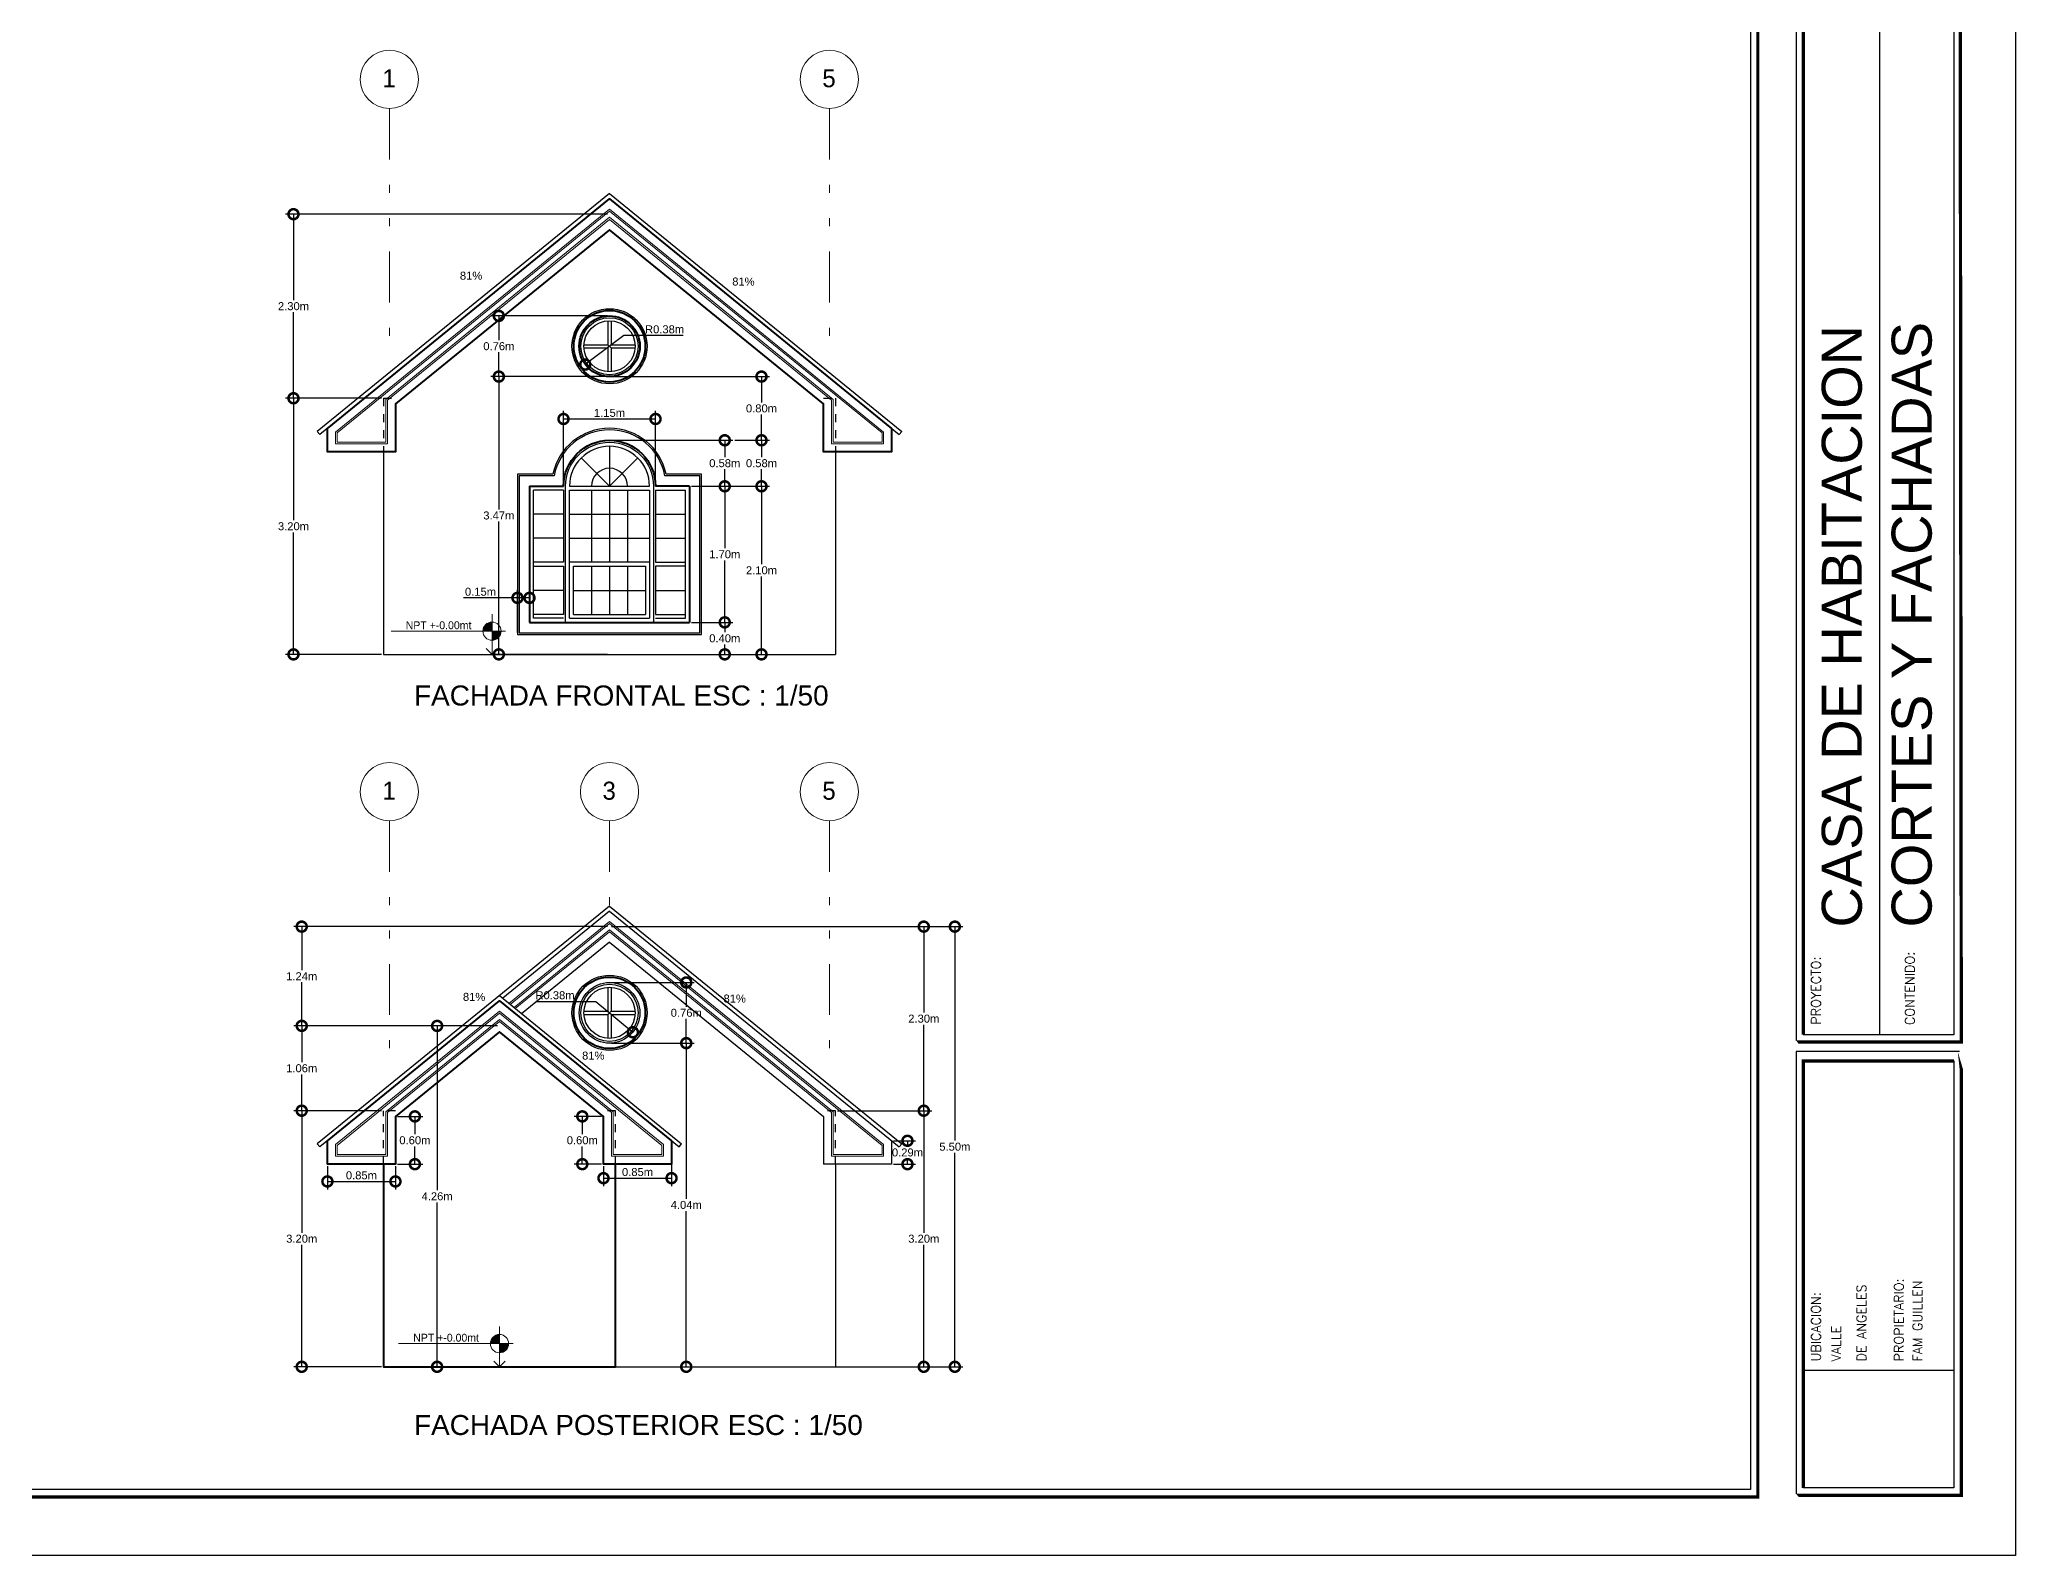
# Model space of a CAD drawing. Header units: inches. Extents: x -22.5 to 70.9, y -14.1 to 48.3.
# Drawn here: x -2.19 to 22.5, y -14.09 to 4.85 of the extents above; entities that cross this region are included whole.
import ezdxf

# ---------------------------------------------------------------- set-up
doc = ezdxf.new("R2010")
doc.units = ezdxf.units.IN
doc.header["$MEASUREMENT"] = 0
for name, pattern in [('DASHDOT2', [12.7, 6.35, -3.175, 0, -3.175]), ('DASHED2', [0.375, 0.25, -0.125]), ('DIVIDE', [31.75, 12.7, -6.35, 0, -6.35, 0, -6.35]), ('HIDDEN', [0.375, 0.25, -0.125])]:
    doc.linetypes.add(name, pattern=pattern)
for name, color, linetype, lineweight in [('cotas', 1, 'Continuous', 13), ('ejes', 253, 'DIVIDE', 13), ('Fachadas', 50, 'Continuous', 40), ('muebles', 6, 'Continuous', 13), ('paredes', 7, 'Continuous', 30), ('proyecciones', 95, 'DASHED2', 25), ('punto 1', 2, 'DASHDOT2', 9), ('punto 2', 3, 'Continuous', 20), ('rotulacion', 7, 'Continuous', 15)]:
    doc.layers.add(name, color=color, linetype=linetype, lineweight=lineweight)
for name, color, linetype in [('MODULO', 7, 'Continuous'), ('Molduras', 251, 'Continuous'), ('Ventanas', 8, 'Continuous')]:
    doc.layers.add(name, color=color, linetype=linetype)
doc.styles.add('DIMS', font='ARIAL.TTF')
doc.styles.add('ROMANS', font='romans.shx')
doc.dimstyles.new('DIMS', dxfattribs={"dimtxt": 0.1, "dimasz": 0.25, "dimexe": 0.1, "dimexo": 0.025, "dimgap": 0.025, "dimtad": 1, "dimtih": 1, "dimtoh": 1, "dimzin": 1, "dimdsep": 46, "dimtxsty": 'DIMS', "dimblk1": 'DOTSMALL', "dimblk2": 'DOTSMALL', "dimsah": 1, "dimcen": 0.09, "dimclrd": 9, "dimclre": 9, "dimclrt": 2, "dimazin": 0, "dimtfac": 1, "dimtofl": 0, "dimtmove": 0, "dimatfit": 3, "dimldrblk": 'DOTSMALL', "dimfxl": 1, "dimtolj": 1, "dimtzin": 0, "dimarcsym": 0})

# ---------------------------------------------------------------- blocks, each defined once
blk = doc.blocks.new('HOJA11-17')
blk.add_lwpolyline([(-40.379, 27.285), (2.621, 27.285), (2.621, -0.715), (-40.379, -0.715)], close=True)
blk = doc.blocks.new('_DOTSMALL')
at = {"color": 0, "linetype": 'ByBlock', "const_width": 0.5}
blk.add_lwpolyline([(-0.0625, 0, 1), (0.0625, 0, 1)], format="xyb", close=True, dxfattribs=at)
blk = doc.blocks.new('*D282')
at = {"layer": 'cotas', "color": 9, "lineweight": -2}
for p, q in [((2.082, 0.37), (0.883, 0.37)), ((0.983, 0.37), (0.983, -1.154)), ((0.983, -2.83), (0.983, -1.306)), ((2.082, -2.83), (0.883, -2.83))]:
    blk.add_line(p, q, dxfattribs=at)
at = {"layer": 'Defpoints', "color": 0}
for p in [(0.983, 0.37), (2.107, 0.37), (2.107, -2.83)]:
    blk.add_point(p, dxfattribs=at)
at = {"layer": 'cotas', "color": 9, "lineweight": -2, "xscale": 0.25, "yscale": 0.25, "zscale": 0.25}
for p, rotation in [((0.983, 0.37), 90), ((0.983, -2.83), 270)]:
    blk.add_blockref('_DOTSMALL', p, dxfattribs=dict(at, rotation=rotation))
at = {"layer": 'cotas', "color": 2, "insert": (0.983, -1.23), "char_height": 0.1, "attachment_point": 5, "style": 'DIMS'}
blk.add_mtext('\\A1;3.20m', dxfattribs=at)
blk = doc.blocks.new('*D283')
at = {"layer": 'cotas', "color": 9, "lineweight": -2}
for p, q in [((4.907, 2.67), (0.883, 2.67)), ((0.983, 2.67), (0.983, 1.596)), ((0.983, 0.37), (0.983, 1.444)), ((2.082, 0.37), (0.883, 0.37))]:
    blk.add_line(p, q, dxfattribs=at)
at = {"layer": 'Defpoints', "color": 0}
for p in [(0.983, 2.67), (4.932, 2.67), (2.107, 0.37)]:
    blk.add_point(p, dxfattribs=at)
at = {"layer": 'cotas', "color": 9, "lineweight": -2, "xscale": 0.25, "yscale": 0.25, "zscale": 0.25}
for p, rotation in [((0.983, 2.67), 90), ((0.983, 0.37), 270)]:
    blk.add_blockref('_DOTSMALL', p, dxfattribs=dict(at, rotation=rotation))
at = {"layer": 'cotas', "color": 2, "insert": (0.983, 1.52), "char_height": 0.1, "attachment_point": 5, "style": 'DIMS'}
blk.add_mtext('\\A1;2.30m', dxfattribs=at)
blk = doc.blocks.new('*D284')
at = {"layer": 'cotas', "color": 9, "lineweight": -2}
for p, q in [((5.957, -2.43), (6.472, -2.43)), ((6.372, -2.43), (6.372, -2.554)), ((6.372, -2.83), (6.372, -2.706)), ((4.957, -2.83), (6.472, -2.83))]:
    blk.add_line(p, q, dxfattribs=at)
at = {"layer": 'Defpoints', "color": 0}
for p in [(5.932, -2.43), (6.372, -2.43), (4.932, -2.83)]:
    blk.add_point(p, dxfattribs=at)
at = {"layer": 'cotas', "color": 9, "lineweight": -2, "xscale": 0.25, "yscale": 0.25, "zscale": 0.25}
for p, rotation in [((6.372, -2.43), 90), ((6.372, -2.83), 270)]:
    blk.add_blockref('_DOTSMALL', p, dxfattribs=dict(at, rotation=rotation))
at = {"layer": 'cotas', "color": 2, "insert": (6.372, -2.63), "char_height": 0.1, "attachment_point": 5, "style": 'DIMS'}
blk.add_mtext('\\A1;0.40m', dxfattribs=at)
blk = doc.blocks.new('*D285')
at = {"layer": 'cotas', "color": 9, "lineweight": -2}
for p, q in [((5.957, -0.73), (6.472, -0.73)), ((6.372, -0.73), (6.372, -1.504)), ((6.372, -2.43), (6.372, -1.656)), ((5.957, -2.43), (6.472, -2.43))]:
    blk.add_line(p, q, dxfattribs=at)
at = {"layer": 'Defpoints', "color": 0}
for p in [(5.932, -0.73), (6.372, -0.73), (5.932, -2.43)]:
    blk.add_point(p, dxfattribs=at)
at = {"layer": 'cotas', "color": 9, "lineweight": -2, "xscale": 0.25, "yscale": 0.25, "zscale": 0.25}
for p, rotation in [((6.372, -0.73), 90), ((6.372, -2.43), 270)]:
    blk.add_blockref('_DOTSMALL', p, dxfattribs=dict(at, rotation=rotation))
at = {"layer": 'cotas', "color": 2, "insert": (6.372, -1.58), "char_height": 0.1, "attachment_point": 5, "style": 'DIMS'}
blk.add_mtext('\\A1;1.70m', dxfattribs=at)
blk = doc.blocks.new('*D286')
at = {"layer": 'cotas', "color": 9, "lineweight": -2}
for p, q in [((4.957, -0.155), (6.472, -0.155)), ((6.372, -0.155), (6.372, -0.366)), ((5.957, -0.73), (6.472, -0.73)), ((6.372, -0.73), (6.372, -0.518))]:
    blk.add_line(p, q, dxfattribs=at)
at = {"layer": 'Defpoints', "color": 0}
for p in [(4.932, -0.155), (6.372, -0.155), (5.932, -0.73)]:
    blk.add_point(p, dxfattribs=at)
at = {"layer": 'cotas', "color": 9, "lineweight": -2, "xscale": 0.25, "yscale": 0.25, "zscale": 0.25}
for p, rotation in [((6.372, -0.155), 90), ((6.372, -0.73), 270)]:
    blk.add_blockref('_DOTSMALL', p, dxfattribs=dict(at, rotation=rotation))
at = {"layer": 'cotas', "color": 2, "insert": (6.372, -0.442), "char_height": 0.1, "attachment_point": 5, "style": 'DIMS'}
blk.add_mtext('\\A1;0.58m', dxfattribs=at)
blk = doc.blocks.new('*D287')
at = {"layer": 'cotas', "color": 9, "lineweight": -2}
for p, q in [((5.957, -0.73), (6.931, -0.73)), ((6.831, -0.73), (6.831, -1.704)), ((6.831, -2.83), (6.831, -1.856)), ((5.957, -2.83), (6.931, -2.83))]:
    blk.add_line(p, q, dxfattribs=at)
at = {"layer": 'Defpoints', "color": 0}
for p in [(5.932, -0.73), (5.932, -2.83), (6.831, -2.83)]:
    blk.add_point(p, dxfattribs=at)
at = {"layer": 'cotas', "color": 9, "lineweight": -2, "xscale": 0.25, "yscale": 0.25, "zscale": 0.25}
for p, rotation in [((6.831, -0.73), 90), ((6.831, -2.83), 270)]:
    blk.add_blockref('_DOTSMALL', p, dxfattribs=dict(at, rotation=rotation))
at = {"layer": 'cotas', "color": 2, "insert": (6.831, -1.78), "char_height": 0.1, "attachment_point": 5, "style": 'DIMS'}
blk.add_mtext('\\A1;2.10m', dxfattribs=at)
blk = doc.blocks.new('*D288')
at = {"layer": 'cotas', "color": 9, "lineweight": -2}
for p, q in [((4.357, -0.705), (4.357, 0.211)), ((4.357, 0.111), (5.507, 0.111)), ((5.507, -0.705), (5.507, 0.211))]:
    blk.add_line(p, q, dxfattribs=at)
at = {"layer": 'Defpoints', "color": 0}
for p in [(5.507, 0.111), (4.357, -0.73), (5.507, -0.73)]:
    blk.add_point(p, dxfattribs=at)
at = {"layer": 'cotas', "color": 9, "lineweight": -2, "xscale": 0.25, "yscale": 0.25, "zscale": 0.25, "rotation": 180}
blk.add_blockref('_DOTSMALL', (4.357, 0.111), dxfattribs=at)
at = {"layer": 'cotas', "color": 9, "lineweight": -2, "xscale": 0.25, "yscale": 0.25, "zscale": 0.25}
blk.add_blockref('_DOTSMALL', (5.507, 0.111), dxfattribs=at)
at = {"layer": 'cotas', "color": 2, "insert": (4.932, 0.187), "char_height": 0.1, "attachment_point": 5, "style": 'DIMS'}
blk.add_mtext('\\A1;1.15m', dxfattribs=at)
blk = doc.blocks.new('*D289')
at = {"layer": 'cotas', "color": 9, "lineweight": -2}
for p, q in [((5.11, 1.154), (4.629, 0.791)), ((5.854, 1.154), (5.11, 1.154))]:
    blk.add_line(p, q, dxfattribs=at)
at = {"layer": 'Defpoints', "color": 0}
for p in [(4.932, 1.02), (4.629, 0.791)]:
    blk.add_point(p, dxfattribs=at)
at = {"layer": 'cotas', "color": 9, "lineweight": -2, "xscale": 0.25, "yscale": 0.25, "zscale": 0.25, "rotation": 217.0691225980433}
blk.add_blockref('_DOTSMALL', (4.629, 0.791), dxfattribs=at)
at = {"layer": 'cotas', "color": 2, "insert": (5.62, 1.231), "char_height": 0.1, "attachment_point": 5, "style": 'DIMS'}
blk.add_mtext('\\A1;R0.38m', dxfattribs=at)
blk = doc.blocks.new('*D290')
at = {"layer": 'cotas', "color": 9, "lineweight": -2}
for p, q in [((4.907, 0.641), (3.449, 0.641)), ((3.549, 0.641), (3.549, -1.018)), ((3.549, -2.83), (3.549, -1.171)), ((4.907, -2.83), (3.449, -2.83))]:
    blk.add_line(p, q, dxfattribs=at)
at = {"layer": 'Defpoints', "color": 0}
for p in [(4.932, 0.641), (3.549, -2.83), (4.932, -2.83)]:
    blk.add_point(p, dxfattribs=at)
at = {"layer": 'cotas', "color": 9, "lineweight": -2, "xscale": 0.25, "yscale": 0.25, "zscale": 0.25}
for p, rotation in [((3.549, 0.641), 90), ((3.549, -2.83), 270)]:
    blk.add_blockref('_DOTSMALL', p, dxfattribs=dict(at, rotation=rotation))
at = {"layer": 'cotas', "color": 2, "insert": (3.549, -1.095), "char_height": 0.1, "attachment_point": 5, "style": 'DIMS'}
blk.add_mtext('\\A1;3.47m', dxfattribs=at)
blk = doc.blocks.new('*D291')
at = {"layer": 'cotas', "color": 9, "lineweight": -2}
for p, q in [((3.782, -2.124), (3.109, -2.124)), ((3.782, -2.555), (3.782, -2.024)), ((3.932, -2.124), (3.782, -2.124)), ((3.932, -2.405), (3.932, -2.024))]:
    blk.add_line(p, q, dxfattribs=at)
at = {"layer": 'Defpoints', "color": 0}
for p in [(3.782, -2.124), (3.932, -2.43), (3.782, -2.58)]:
    blk.add_point(p, dxfattribs=at)
at = {"layer": 'cotas', "color": 9, "lineweight": -2, "xscale": 0.25, "yscale": 0.25, "zscale": 0.25, "rotation": 180}
blk.add_blockref('_DOTSMALL', (3.782, -2.124), dxfattribs=at)
at = {"layer": 'cotas', "color": 9, "lineweight": -2, "xscale": 0.25, "yscale": 0.25, "zscale": 0.25}
blk.add_blockref('_DOTSMALL', (3.932, -2.124), dxfattribs=at)
at = {"layer": 'cotas', "color": 2, "insert": (3.32, -2.048), "char_height": 0.1, "attachment_point": 5, "style": 'DIMS'}
blk.add_mtext('\\A1;0.15m', dxfattribs=at)
blk = doc.blocks.new('*D368')
at = {"layer": 'cotas', "color": 9, "lineweight": -2}
for p, q in [((2.082, -8.532), (0.986, -8.532)), ((1.086, -8.532), (1.086, -10.056)), ((1.086, -11.732), (1.086, -10.208)), ((2.082, -11.732), (0.986, -11.732))]:
    blk.add_line(p, q, dxfattribs=at)
at = {"layer": 'Defpoints', "color": 0}
for p in [(1.086, -8.532), (2.107, -8.532), (2.107, -11.732)]:
    blk.add_point(p, dxfattribs=at)
at = {"layer": 'cotas', "color": 9, "lineweight": -2, "xscale": 0.25, "yscale": 0.25, "zscale": 0.25}
for p, rotation in [((1.086, -8.532), 90), ((1.086, -11.732), 270)]:
    blk.add_blockref('_DOTSMALL', p, dxfattribs=dict(at, rotation=rotation))
at = {"layer": 'cotas', "color": 2, "insert": (1.086, -10.132), "char_height": 0.1, "attachment_point": 5, "style": 'DIMS'}
blk.add_mtext('\\A1;3.20m', dxfattribs=at)
blk = doc.blocks.new('*D369')
at = {"layer": 'cotas', "color": 9, "lineweight": -2}
for p, q in [((3.532, -7.472), (0.986, -7.472)), ((1.086, -7.472), (1.086, -7.926)), ((1.086, -8.532), (1.086, -8.078)), ((2.082, -8.532), (0.986, -8.532))]:
    blk.add_line(p, q, dxfattribs=at)
at = {"layer": 'Defpoints', "color": 0}
for p in [(1.086, -7.472), (3.557, -7.472), (2.107, -8.532)]:
    blk.add_point(p, dxfattribs=at)
at = {"layer": 'cotas', "color": 9, "lineweight": -2, "xscale": 0.25, "yscale": 0.25, "zscale": 0.25}
for p, rotation in [((1.086, -7.472), 90), ((1.086, -8.532), 270)]:
    blk.add_blockref('_DOTSMALL', p, dxfattribs=dict(at, rotation=rotation))
at = {"layer": 'cotas', "color": 2, "insert": (1.086, -8.002), "char_height": 0.1, "attachment_point": 5, "style": 'DIMS'}
blk.add_mtext('\\A1;1.06m', dxfattribs=at)
blk = doc.blocks.new('*D370')
at = {"layer": 'cotas', "color": 9, "lineweight": -2}
for p, q in [((4.907, -6.232), (0.986, -6.232)), ((1.086, -6.232), (1.086, -6.777)), ((1.086, -7.472), (1.086, -6.927)), ((3.532, -7.472), (0.986, -7.472))]:
    blk.add_line(p, q, dxfattribs=at)
at = {"layer": 'Defpoints', "color": 0}
for p in [(1.086, -6.232), (4.932, -6.232), (3.557, -7.472)]:
    blk.add_point(p, dxfattribs=at)
at = {"layer": 'cotas', "color": 9, "lineweight": -2, "xscale": 0.25, "yscale": 0.25, "zscale": 0.25}
for p, rotation in [((1.086, -6.232), 90), ((1.086, -7.472), 270)]:
    blk.add_blockref('_DOTSMALL', p, dxfattribs=dict(at, rotation=rotation))
at = {"layer": 'cotas', "color": 2, "insert": (1.086, -6.852), "char_height": 0.1, "attachment_point": 5, "style": 'DIMS'}
blk.add_mtext('\\A1;1.24m', dxfattribs=at)
blk = doc.blocks.new('*D371')
at = {"layer": 'cotas', "color": 9, "lineweight": -2}
for p, q in [((3.532, -7.472), (2.678, -7.472)), ((2.778, -7.472), (2.778, -9.526)), ((2.778, -11.732), (2.778, -9.678)), ((3.532, -11.732), (2.678, -11.732))]:
    blk.add_line(p, q, dxfattribs=at)
at = {"layer": 'Defpoints', "color": 0}
for p in [(3.557, -7.472), (2.778, -11.732), (3.557, -11.732)]:
    blk.add_point(p, dxfattribs=at)
at = {"layer": 'cotas', "color": 9, "lineweight": -2, "xscale": 0.25, "yscale": 0.25, "zscale": 0.25}
for p, rotation in [((2.778, -7.472), 90), ((2.778, -11.732), 270)]:
    blk.add_blockref('_DOTSMALL', p, dxfattribs=dict(at, rotation=rotation))
at = {"layer": 'cotas', "color": 2, "insert": (2.778, -9.602), "char_height": 0.1, "attachment_point": 5, "style": 'DIMS'}
blk.add_mtext('\\A1;4.26m', dxfattribs=at)
blk = doc.blocks.new('*D372')
at = {"layer": 'cotas', "color": 9, "lineweight": -2}
for p, q in [((4.957, -6.232), (9.347, -6.232)), ((9.247, -6.232), (9.247, -8.906)), ((9.247, -11.732), (9.247, -9.058)), ((4.932, -11.732), (9.347, -11.732))]:
    blk.add_line(p, q, dxfattribs=at)
at = {"layer": 'Defpoints', "color": 0}
for p in [(4.932, -6.232), (4.907, -11.732), (9.247, -11.732)]:
    blk.add_point(p, dxfattribs=at)
at = {"layer": 'cotas', "color": 9, "lineweight": -2, "xscale": 0.25, "yscale": 0.25, "zscale": 0.25}
for p, rotation in [((9.247, -6.232), 90), ((9.247, -11.732), 270)]:
    blk.add_blockref('_DOTSMALL', p, dxfattribs=dict(at, rotation=rotation))
at = {"layer": 'cotas', "color": 2, "insert": (9.247, -8.982), "char_height": 0.1, "attachment_point": 5, "style": 'DIMS'}
blk.add_mtext('\\A1;5.50m', dxfattribs=at)
blk = doc.blocks.new('*D373')
at = {"layer": 'cotas', "color": 9, "lineweight": -2}
for p, q in [((7.782, -8.532), (8.959, -8.532)), ((8.859, -8.532), (8.859, -10.056)), ((8.859, -11.732), (8.859, -10.208)), ((7.782, -11.732), (8.959, -11.732))]:
    blk.add_line(p, q, dxfattribs=at)
at = {"layer": 'Defpoints', "color": 0}
for p in [(7.757, -8.532), (7.757, -11.732), (8.859, -11.732)]:
    blk.add_point(p, dxfattribs=at)
at = {"layer": 'cotas', "color": 9, "lineweight": -2, "xscale": 0.25, "yscale": 0.25, "zscale": 0.25}
for p, rotation in [((8.859, -8.532), 90), ((8.859, -11.732), 270)]:
    blk.add_blockref('_DOTSMALL', p, dxfattribs=dict(at, rotation=rotation))
at = {"layer": 'cotas', "color": 2, "insert": (8.859, -10.132), "char_height": 0.1, "attachment_point": 5, "style": 'DIMS'}
blk.add_mtext('\\A1;3.20m', dxfattribs=at)
blk = doc.blocks.new('*D374')
at = {"layer": 'cotas', "color": 9, "lineweight": -2}
for p, q in [((4.957, -6.232), (8.959, -6.232)), ((8.859, -6.232), (8.859, -7.306)), ((8.859, -8.532), (8.859, -7.458)), ((7.782, -8.532), (8.959, -8.532))]:
    blk.add_line(p, q, dxfattribs=at)
at = {"layer": 'Defpoints', "color": 0}
for p in [(4.932, -6.232), (8.859, -6.232), (7.757, -8.532)]:
    blk.add_point(p, dxfattribs=at)
at = {"layer": 'cotas', "color": 9, "lineweight": -2, "xscale": 0.25, "yscale": 0.25, "zscale": 0.25}
for p, rotation in [((8.859, -6.232), 90), ((8.859, -8.532), 270)]:
    blk.add_blockref('_DOTSMALL', p, dxfattribs=dict(at, rotation=rotation))
at = {"layer": 'cotas', "color": 2, "insert": (8.859, -7.382), "char_height": 0.1, "attachment_point": 5, "style": 'DIMS'}
blk.add_mtext('\\A1;2.30m', dxfattribs=at)
blk = doc.blocks.new('*D375')
at = {"layer": 'cotas', "color": 9, "lineweight": -2}
for p, q in [((8.482, -8.908), (8.755, -8.908)), ((8.655, -8.908), (8.655, -8.978)), ((8.655, -9.2), (8.655, -9.13)), ((8.482, -9.2), (8.755, -9.2))]:
    blk.add_line(p, q, dxfattribs=at)
at = {"layer": 'Defpoints', "color": 0}
for p in [(8.457, -8.908), (8.655, -8.908), (8.457, -9.2)]:
    blk.add_point(p, dxfattribs=at)
at = {"layer": 'cotas', "color": 9, "lineweight": -2, "xscale": 0.25, "yscale": 0.25, "zscale": 0.25}
for p, rotation in [((8.655, -8.908), 90), ((8.655, -9.2), 270)]:
    blk.add_blockref('_DOTSMALL', p, dxfattribs=dict(at, rotation=rotation))
at = {"layer": 'cotas', "color": 2, "insert": (8.655, -9.054), "char_height": 0.1, "attachment_point": 5, "style": 'DIMS'}
blk.add_mtext('\\A1;0.29m', dxfattribs=at)
blk = doc.blocks.new('*D376')
at = {"layer": 'cotas', "color": 9, "lineweight": -2}
for p, q in [((4.832, -8.603), (4.492, -8.603)), ((4.592, -8.603), (4.592, -8.826)), ((4.592, -9.2), (4.592, -8.978)), ((4.832, -9.2), (4.492, -9.2))]:
    blk.add_line(p, q, dxfattribs=at)
at = {"layer": 'Defpoints', "color": 0}
for p in [(4.857, -8.603), (4.592, -9.2), (4.857, -9.2)]:
    blk.add_point(p, dxfattribs=at)
at = {"layer": 'cotas', "color": 9, "lineweight": -2, "xscale": 0.25, "yscale": 0.25, "zscale": 0.25}
for p, rotation in [((4.592, -8.603), 90), ((4.592, -9.2), 270)]:
    blk.add_blockref('_DOTSMALL', p, dxfattribs=dict(at, rotation=rotation))
at = {"layer": 'cotas', "color": 2, "insert": (4.592, -8.902), "char_height": 0.1, "attachment_point": 5, "style": 'DIMS'}
blk.add_mtext('\\A1;0.60m', dxfattribs=at)
blk = doc.blocks.new('*D377')
at = {"layer": 'cotas', "color": 9, "lineweight": -2}
for p, q in [((2.282, -8.603), (2.6, -8.603)), ((2.5, -8.603), (2.5, -8.826)), ((2.5, -9.2), (2.5, -8.978)), ((2.282, -9.2), (2.6, -9.2))]:
    blk.add_line(p, q, dxfattribs=at)
at = {"layer": 'Defpoints', "color": 0}
for p in [(2.257, -8.603), (2.257, -9.2), (2.5, -9.2)]:
    blk.add_point(p, dxfattribs=at)
at = {"layer": 'cotas', "color": 9, "lineweight": -2, "xscale": 0.25, "yscale": 0.25, "zscale": 0.25}
for p, rotation in [((2.5, -8.603), 90), ((2.5, -9.2), 270)]:
    blk.add_blockref('_DOTSMALL', p, dxfattribs=dict(at, rotation=rotation))
at = {"layer": 'cotas', "color": 2, "insert": (2.5, -8.902), "char_height": 0.1, "attachment_point": 5, "style": 'DIMS'}
blk.add_mtext('\\A1;0.60m', dxfattribs=at)
blk = doc.blocks.new('*D378')
at = {"layer": 'cotas', "color": 9, "lineweight": -2}
for p, q in [((1.407, -9.225), (1.407, -9.516)), ((2.257, -9.225), (2.257, -9.516)), ((1.407, -9.416), (2.257, -9.416))]:
    blk.add_line(p, q, dxfattribs=at)
at = {"layer": 'Defpoints', "color": 0}
for p in [(1.407, -9.2), (2.257, -9.2), (2.257, -9.416)]:
    blk.add_point(p, dxfattribs=at)
at = {"layer": 'cotas', "color": 9, "lineweight": -2, "xscale": 0.25, "yscale": 0.25, "zscale": 0.25, "rotation": 180}
blk.add_blockref('_DOTSMALL', (1.407, -9.416), dxfattribs=at)
at = {"layer": 'cotas', "color": 9, "lineweight": -2, "xscale": 0.25, "yscale": 0.25, "zscale": 0.25}
blk.add_blockref('_DOTSMALL', (2.257, -9.416), dxfattribs=at)
at = {"layer": 'cotas', "color": 2, "insert": (1.832, -9.34), "char_height": 0.1, "attachment_point": 5, "style": 'DIMS'}
blk.add_mtext('\\A1;0.85m', dxfattribs=at)
blk = doc.blocks.new('*D379')
at = {"layer": 'cotas', "color": 9, "lineweight": -2}
for p, q in [((4.857, -9.225), (4.857, -9.475)), ((4.857, -9.375), (5.707, -9.375)), ((5.707, -9.225), (5.707, -9.475))]:
    blk.add_line(p, q, dxfattribs=at)
at = {"layer": 'Defpoints', "color": 0}
for p in [(4.857, -9.2), (5.707, -9.2), (5.707, -9.375)]:
    blk.add_point(p, dxfattribs=at)
at = {"layer": 'cotas', "color": 9, "lineweight": -2, "xscale": 0.25, "yscale": 0.25, "zscale": 0.25, "rotation": 180}
blk.add_blockref('_DOTSMALL', (4.857, -9.375), dxfattribs=at)
at = {"layer": 'cotas', "color": 9, "lineweight": -2, "xscale": 0.25, "yscale": 0.25, "zscale": 0.25}
blk.add_blockref('_DOTSMALL', (5.707, -9.375), dxfattribs=at)
at = {"layer": 'cotas', "color": 2, "insert": (5.282, -9.299), "char_height": 0.1, "attachment_point": 5, "style": 'DIMS'}
blk.add_mtext('\\A1;0.85m', dxfattribs=at)
blk = doc.blocks.new('*D380')
at = {"layer": 'cotas', "color": 9, "lineweight": -2}
for p, q in [((4.957, -7.688), (5.991, -7.688)), ((5.891, -7.688), (5.891, -9.634)), ((5.891, -11.732), (5.891, -9.786)), ((5.032, -11.732), (5.991, -11.732))]:
    blk.add_line(p, q, dxfattribs=at)
at = {"layer": 'Defpoints', "color": 0}
for p in [(4.932, -7.688), (5.891, -7.688), (5.007, -11.732)]:
    blk.add_point(p, dxfattribs=at)
at = {"layer": 'cotas', "color": 9, "lineweight": -2, "xscale": 0.25, "yscale": 0.25, "zscale": 0.25}
for p, rotation in [((5.891, -7.688), 90), ((5.891, -11.732), 270)]:
    blk.add_blockref('_DOTSMALL', p, dxfattribs=dict(at, rotation=rotation))
at = {"layer": 'cotas', "color": 2, "insert": (5.891, -9.71), "char_height": 0.1, "attachment_point": 5, "style": 'DIMS'}
blk.add_mtext('\\A1;4.04m', dxfattribs=at)
blk = doc.blocks.new('*D381')
at = {"layer": 'cotas', "color": 9, "lineweight": -2}
for p, q in [((4.957, -6.93), (5.991, -6.93)), ((5.891, -6.93), (5.891, -7.233)), ((5.891, -7.688), (5.891, -7.385)), ((4.957, -7.688), (5.991, -7.688))]:
    blk.add_line(p, q, dxfattribs=at)
at = {"layer": 'Defpoints', "color": 0}
for p in [(4.932, -6.93), (5.891, -6.93), (4.932, -7.688)]:
    blk.add_point(p, dxfattribs=at)
at = {"layer": 'cotas', "color": 9, "lineweight": -2, "xscale": 0.25, "yscale": 0.25, "zscale": 0.25}
for p, rotation in [((5.891, -6.93), 90), ((5.891, -7.688), 270)]:
    blk.add_blockref('_DOTSMALL', p, dxfattribs=dict(at, rotation=rotation))
at = {"layer": 'cotas', "color": 2, "insert": (5.891, -7.309), "char_height": 0.1, "attachment_point": 5, "style": 'DIMS'}
blk.add_mtext('\\A1;0.76m', dxfattribs=at)
blk = doc.blocks.new('*D382')
at = {"layer": 'cotas', "color": 9, "lineweight": -2}
for p, q in [((4.907, 1.399), (3.449, 1.399)), ((3.549, 1.399), (3.549, 1.096)), ((3.549, 0.641), (3.549, 0.944)), ((4.907, 0.641), (3.449, 0.641))]:
    blk.add_line(p, q, dxfattribs=at)
at = {"layer": 'Defpoints', "color": 0}
for p in [(3.549, 1.399), (4.932, 1.399), (4.932, 0.641)]:
    blk.add_point(p, dxfattribs=at)
at = {"layer": 'cotas', "color": 9, "lineweight": -2, "xscale": 0.25, "yscale": 0.25, "zscale": 0.25}
for p, rotation in [((3.549, 1.399), 90), ((3.549, 0.641), 270)]:
    blk.add_blockref('_DOTSMALL', p, dxfattribs=dict(at, rotation=rotation))
at = {"layer": 'cotas', "color": 2, "insert": (3.549, 1.02), "char_height": 0.1, "attachment_point": 5, "style": 'DIMS'}
blk.add_mtext('\\A1;0.76m', dxfattribs=at)
blk = doc.blocks.new('*D383')
at = {"layer": 'cotas', "color": 9, "lineweight": -2}
for p, q in [((4.017, -7.166), (4.761, -7.166)), ((4.761, -7.166), (5.224, -7.552))]:
    blk.add_line(p, q, dxfattribs=at)
at = {"layer": 'Defpoints', "color": 0}
for p in [(4.932, -7.309), (5.224, -7.552)]:
    blk.add_point(p, dxfattribs=at)
at = {"layer": 'cotas', "color": 9, "lineweight": -2, "xscale": 0.25, "yscale": 0.25, "zscale": 0.25, "rotation": 320.1934082689547}
blk.add_blockref('_DOTSMALL', (5.224, -7.552), dxfattribs=at)
at = {"layer": 'cotas', "color": 2, "insert": (4.251, -7.09), "char_height": 0.1, "attachment_point": 5, "style": 'DIMS'}
blk.add_mtext('\\A1;R0.38m', dxfattribs=at)
blk = doc.blocks.new('*D421')
at = {"layer": 'cotas', "color": 9, "lineweight": -2}
for p, q in [((6.497, -0.155), (6.931, -0.155)), ((6.831, -0.155), (6.831, -0.366)), ((5.957, -0.73), (6.931, -0.73)), ((6.831, -0.73), (6.831, -0.518))]:
    blk.add_line(p, q, dxfattribs=at)
at = {"layer": 'Defpoints', "color": 0}
for p in [(6.472, -0.155), (6.831, -0.155), (5.932, -0.73)]:
    blk.add_point(p, dxfattribs=at)
at = {"layer": 'cotas', "color": 9, "lineweight": -2, "xscale": 0.25, "yscale": 0.25, "zscale": 0.25}
for p, rotation in [((6.831, -0.155), 90), ((6.831, -0.73), 270)]:
    blk.add_blockref('_DOTSMALL', p, dxfattribs=dict(at, rotation=rotation))
at = {"layer": 'cotas', "color": 2, "insert": (6.831, -0.442), "char_height": 0.1, "attachment_point": 5, "style": 'DIMS'}
blk.add_mtext('\\A1;0.58m', dxfattribs=at)
blk = doc.blocks.new('*D422')
at = {"layer": 'cotas', "color": 9, "lineweight": -2}
for p, q in [((4.957, 0.641), (6.931, 0.641)), ((6.831, 0.641), (6.831, 0.319)), ((6.831, -0.155), (6.831, 0.167)), ((6.497, -0.155), (6.931, -0.155))]:
    blk.add_line(p, q, dxfattribs=at)
at = {"layer": 'Defpoints', "color": 0}
for p in [(4.932, 0.641), (6.831, 0.641), (6.472, -0.155)]:
    blk.add_point(p, dxfattribs=at)
at = {"layer": 'cotas', "color": 9, "lineweight": -2, "xscale": 0.25, "yscale": 0.25, "zscale": 0.25}
for p, rotation in [((6.831, 0.641), 90), ((6.831, -0.155), 270)]:
    blk.add_blockref('_DOTSMALL', p, dxfattribs=dict(at, rotation=rotation))
at = {"layer": 'cotas', "color": 2, "insert": (6.831, 0.243), "char_height": 0.1, "attachment_point": 5, "style": 'DIMS'}
blk.add_mtext('\\A1;0.80m', dxfattribs=at)

msp = doc.modelspace()

# ---------------------------------------------------------------- hatches: boundary and pattern name
h = msp.add_hatch(color=256)
h.paths.add_polyline_path([(3.464, -2.54), (3.464, -2.426, 0.414214), (3.35, -2.54)])
h.paths.add_polyline_path([(3.464, -2.54), (3.464, -2.654, 0.414214), (3.578, -2.54)])
h = msp.add_hatch(color=256)
h.paths.add_polyline_path([(3.557, -11.442), (3.557, -11.328, 0.414214), (3.443, -11.442)])
h.paths.add_polyline_path([(3.557, -11.442), (3.557, -11.556, 0.414214), (3.671, -11.442)])

# ---------------------------------------------------------------- linework, layer by layer
at = {"layer": 'cotas'}
for points in [[(4.932, 2.734), (1.507, -0.054), (1.507, -0.198), (2.157, -0.198), (2.157, 0.346), (4.932, 2.605), (7.707, 0.346), (7.707, -0.198), (8.357, -0.198), (8.357, -0.054)], [(4.932, 2.708), (1.527, -0.063), (1.527, -0.178), (2.137, -0.178), (2.137, 0.356), (4.932, 2.631), (7.727, 0.356), (7.727, -0.178), (8.337, -0.178), (8.337, -0.063)], [(1.507, -9.1), (1.507, -8.956), (3.557, -7.287), (5.607, -8.956), (5.607, -9.1), (4.957, -9.1), (4.957, -8.556), (3.557, -7.416), (2.157, -8.556), (2.157, -9.1)], [(1.527, -9.08), (1.527, -8.965), (3.557, -7.313), (5.587, -8.965), (5.587, -9.08), (4.977, -9.08), (4.977, -8.546), (3.557, -7.391), (2.137, -8.546), (2.137, -9.08)]]:
    msp.add_lwpolyline(points, close=True, dxfattribs=at)
for points in [[(3.676, -7.191), (4.932, -6.168), (8.357, -8.956), (8.357, -9.1), (7.707, -9.1), (7.707, -8.556), (4.932, -6.297), (3.755, -7.255)], [(3.692, -7.204), (4.932, -6.194), (8.337, -8.965), (8.337, -9.08), (7.727, -9.08), (7.727, -8.546), (4.932, -6.272), (3.739, -7.242)]]:
    msp.add_lwpolyline(points, dxfattribs=at)
at = {"layer": 'ejes', "ltscale": 0.05}
for p, q in [((2.182, 3.99), (2.182, 0.896)), ((7.679, 3.99), (7.679, 0.899)), ((2.182, -4.912), (2.182, -8.006)), ((4.932, -4.912), (4.932, -6.026)), ((7.679, -4.912), (7.679, -8.003))]:
    msp.add_line(p, q, dxfattribs=at)
at = {"layer": 'Fachadas'}
for p, q in [((3.932, -0.73), (3.932, -2.43)), ((3.932, -0.73), (4.357, -0.73)), ((5.932, -0.73), (5.507, -0.73)), ((5.932, -0.73), (5.932, -2.43)), ((3.932, -2.43), (5.932, -2.43))]:
    msp.add_line(p, q, dxfattribs=at)
for points in [[(1.407, -0.006), (4.932, 2.863), (8.457, -0.006), (8.457, -0.298), (7.607, -0.298), (7.607, 0.299), (4.932, 2.476), (2.257, 0.299), (2.257, -0.298), (1.407, -0.298), (1.407, -0.006)], [(1.407, -8.908), (3.557, -7.159), (5.707, -8.908), (5.707, -9.2), (4.857, -9.2), (4.857, -8.603), (3.557, -7.545), (2.257, -8.603), (2.257, -9.2), (1.407, -9.2), (1.407, -8.908)], [(2.107, -9.2), (2.107, -11.732), (5.007, -11.732), (5.007, -9.2)]]:
    msp.add_lwpolyline(points, dxfattribs=at)
msp.add_lwpolyline([(4.357, -0.73, -1), (5.507, -0.73)], format="xyb", dxfattribs=at)
at = {"layer": 'Fachadas', "color": 8}
for centre in [(4.932, 1.02), (4.932, -7.309)]:
    msp.add_circle(centre, 0.447, dxfattribs=at)
at = {"layer": 'Fachadas'}
msp.add_circle((4.932, 1.02), 0.379, dxfattribs=at)
at = {"layer": 'MODULO'}
for p, q in [((19.758, 13.792), (19.758, -7.654)), ((20.804, -7.583), (20.804, 5.862)), ((19.849, -11.776), (21.731, -11.776))]:
    msp.add_line(p, q, dxfattribs=at)
for points in [[(-21.266, -13.338, 0, 0.0409, 0), (-21.225, -13.359, 0.0409, 0.0409, 0), (19.281, -13.359, 0.0409, 0.0409, 0), (19.281, 13.751, 0.0409, 0, 0), (19.261, 13.792, 0, 0, 0)], [(19.758, -7.654, 0, 0.0409, 0), (19.798, -7.675, 0.0409, 0.0409, 0), (21.823, -7.675, 0.0409, 0.0409, 0), (21.802, 13.792, 0.0409, 0, 0), (21.802, 13.792, 0, 0, 0)], [(19.758, -13.318, 0, 0.0409, 0), (19.798, -13.338, 0.0409, 0.0409, 0), (21.823, -13.338, 0.0409, 0.0409, 0), (21.823, -8.015, 0.0409, 0, 0), (21.779, -7.792, 0, 0, 0)]]:
    msp.add_lwpolyline(points, format="xyseb", dxfattribs=at)
for points in [[(19.19, 13.7), (19.19, -13.267), (-21.174, -13.267)], [(21.731, 13.7), (21.731, -7.583), (19.849, -7.583)], [(21.802, -7.792), (19.758, -7.792), (19.758, -13.318)], [(21.731, -7.91), (21.731, -13.246), (19.849, -13.246)]]:
    msp.add_lwpolyline(points, dxfattribs=at)
at = {"layer": 'MODULO', "const_width": 0.0409}
for points in [[(21.731, 13.7), (19.849, 13.7), (19.849, -7.583)], [(21.731, -7.91), (19.849, -7.91), (19.849, -13.246)]]:
    msp.add_lwpolyline(points, dxfattribs=at)
at = {"layer": 'Molduras', "color": 8}
for p, q in [((4.932, -0.23), (4.932, -0.73)), ((4.932, -1.73), (4.932, -2.33))]:
    msp.add_line(p, q, dxfattribs=at)
at = {"layer": 'Molduras', "color": 7}
for centre in [(4.932, 1.02), (4.932, -7.309)]:
    msp.add_circle(centre, 0.357, dxfattribs=at)
at = {"layer": 'paredes'}
for p, q in [((4.932, 2.927), (1.281, -0.044)), ((4.932, 2.863), (1.312, -0.083)), ((4.932, 2.927), (8.583, -0.044)), ((4.932, 2.863), (8.552, -0.083)), ((1.281, -0.044), (1.312, -0.083)), ((8.552, -0.083), (8.583, -0.044)), ((2.107, -0.298), (2.107, -2.83)), ((7.757, -0.298), (7.757, -2.83)), ((2.107, -2.83), (7.757, -2.83)), ((4.932, -5.975), (1.281, -8.947)), ((4.932, -6.04), (3.597, -7.126)), ((4.932, -5.975), (8.583, -8.947)), ((4.932, -6.04), (8.552, -8.985)), ((4.932, -6.426), (3.834, -7.32)), ((4.932, -6.426), (7.607, -8.603)), ((3.557, -7.159), (1.312, -8.985)), ((3.557, -7.094), (5.833, -8.947)), ((3.557, -7.159), (5.802, -8.985)), ((7.607, -8.603), (7.607, -9.2)), ((1.312, -8.985), (1.281, -8.947)), ((5.802, -8.985), (5.833, -8.947)), ((8.457, -8.908), (8.457, -9.2)), ((8.552, -8.985), (8.583, -8.947)), ((2.107, -9.3), (2.107, -11.732)), ((5.007, -9.3), (5.007, -11.732)), ((5.707, -9.202), (5.707, -9.3)), ((8.457, -9.2), (7.607, -9.2)), ((7.757, -9.2), (7.757, -11.732)), ((5.007, -11.732), (2.107, -11.732)), ((5.007, -11.732), (7.757, -11.732))]:
    msp.add_line(p, q, dxfattribs=at)
msp.add_circle((4.932, -7.309), 0.379, dxfattribs=at)
at = {"layer": 'proyecciones', "linetype": 'HIDDEN', "ltscale": 0.2}
for p, q in [((2.107, 0.37), (2.257, 0.37)), ((2.107, 0.37), (2.107, -0.298)), ((7.607, 0.37), (7.757, 0.37)), ((7.757, 0.37), (7.757, -0.298)), ((2.107, -9.2), (2.107, -8.532)), ((2.257, -8.532), (2.107, -8.532)), ((5.007, -8.532), (4.857, -8.532)), ((5.007, -9.2), (5.007, -8.532)), ((7.757, -8.532), (7.607, -8.532)), ((7.757, -9.2), (7.757, -8.532))]:
    msp.add_line(p, q, dxfattribs=at)
at = {"layer": 'punto 1', "linetype": 'ByBlock'}
for p, q in [((3.464, -2.326), (3.464, -2.83)), ((3.634, -2.54), (2.203, -2.54)), ((3.464, -2.83), (3.391, -2.757)), ((3.464, -2.83), (3.536, -2.757)), ((3.557, -11.228), (3.557, -11.732)), ((3.728, -11.442), (2.297, -11.442)), ((3.557, -11.732), (3.485, -11.66)), ((3.557, -11.732), (3.63, -11.66))]:
    msp.add_line(p, q, dxfattribs=at)
at = {"layer": 'punto 2'}
for centre in [(3.464, -2.54), (3.557, -11.442)]:
    msp.add_circle(centre, 0.114, dxfattribs=at)
at = {"layer": 'rotulacion'}
for centre in [(2.182, 4.355), (7.679, 4.355), (2.182, -4.547), (4.932, -4.547), (7.679, -4.547)]:
    msp.add_circle(centre, 0.364, dxfattribs=at)
at = {"layer": 'Ventanas', "color": 8}
for p, q in [((4.913, 1.339), (4.913, 1.039)), ((4.951, 1.339), (4.951, 1.039)), ((4.613, 1.039), (4.913, 1.039)), ((4.613, 1.001), (4.913, 1.001)), ((4.951, 1.001), (4.913, 1.039)), ((4.951, 1.039), (4.913, 1.001)), ((4.913, 1.001), (4.913, 0.701)), ((4.951, 1.039), (5.251, 1.039)), ((4.951, 1.001), (4.951, 0.701)), ((4.951, 1.001), (5.251, 1.001)), ((4.932, -0.73), (4.579, -0.376)), ((4.932, -0.73), (5.286, -0.376)), ((4.932, -0.78), (4.932, -1.68)), ((4.432, -1.08), (5.432, -1.08)), ((4.432, -1.38), (5.432, -1.38)), ((4.482, -2.03), (5.382, -2.03)), ((4.432, -2.379), (5.432, -2.379)), ((4.482, -2.33), (5.382, -2.33)), ((4.913, -6.99), (4.913, -7.29)), ((4.951, -6.99), (4.951, -7.29)), ((4.613, -7.29), (4.913, -7.29)), ((4.613, -7.328), (4.913, -7.328)), ((4.951, -7.29), (4.913, -7.328)), ((4.951, -7.328), (4.913, -7.29)), ((4.913, -7.328), (4.913, -7.628)), ((4.951, -7.29), (5.251, -7.29)), ((4.951, -7.328), (5.251, -7.328)), ((4.951, -7.328), (4.951, -7.628))]:
    msp.add_line(p, q, dxfattribs=at)
at = {"layer": 'Ventanas'}
for p, q in [((4.432, -0.73), (5.432, -0.73)), ((4.357, -0.78), (3.982, -0.78)), ((4.357, -0.78), (4.357, -1.68)), ((4.432, -0.78), (5.432, -0.78)), ((4.707, -0.78), (4.707, -1.68)), ((5.157, -0.78), (5.157, -1.68)), ((5.507, -0.78), (5.882, -0.78)), ((5.507, -0.78), (5.507, -1.68)), ((4.357, -1.08), (3.982, -1.08)), ((5.507, -1.08), (5.882, -1.08)), ((4.357, -1.38), (3.982, -1.38)), ((5.507, -1.38), (5.882, -1.38)), ((4.357, -1.68), (3.982, -1.68)), ((5.432, -1.68), (4.432, -1.68)), ((5.507, -1.68), (5.882, -1.68)), ((4.707, -1.73), (4.707, -2.33)), ((5.157, -1.73), (5.157, -2.33)), ((4.357, -2.03), (3.982, -2.03)), ((5.507, -2.03), (5.882, -2.03)), ((4.357, -2.379), (3.982, -2.379)), ((5.507, -2.379), (5.882, -2.379))]:
    msp.add_line(p, q, dxfattribs=at)
for points in [[(6.082, -0.58), (5.641, -0.58, 0.810643), (4.223, -0.58), (3.782, -0.58), (3.782, -2.58), (6.082, -2.58)], [(6.062, -0.6), (5.625, -0.6, 0.829833), (4.239, -0.6), (3.802, -0.6), (3.802, -2.56), (6.062, -2.56)]]:
    msp.add_lwpolyline(points, format="xyb", close=True, dxfattribs=at)
at = {"layer": 'Ventanas', "color": 7}
msp.add_lwpolyline([(4.382, -2.43), (4.382, -0.73, -1), (5.482, -0.73), (5.482, -2.43)], format="xyb", dxfattribs=at)
at = {"layer": 'Ventanas'}
for points in [[(3.982, -2.379), (3.982, -0.78)], [(4.432, -2.379), (4.432, -0.78)], [(5.432, -0.78), (5.432, -2.379)], [(5.882, -2.379), (5.882, -0.78)], [(4.482, -2.33), (4.482, -1.73), (5.382, -1.73), (5.382, -2.33)]]:
    msp.add_lwpolyline(points, dxfattribs=at)
for points in [[(3.982, -1.73), (4.357, -1.73), (4.357, -2.33), (3.982, -2.33)], [(5.882, -1.73), (5.507, -1.73), (5.507, -2.33), (5.882, -2.33)]]:
    msp.add_lwpolyline(points, close=True, dxfattribs=at)
for centre in [(4.932, 1.02), (4.932, -7.309)]:
    msp.add_circle(centre, 0.469, dxfattribs=at)
at = {"layer": 'Ventanas', "color": 251}
for centre in [(4.932, 1.02), (4.932, -7.309)]:
    msp.add_circle(centre, 0.319, dxfattribs=at)
at = {"layer": 'Ventanas'}
for radius in [0.5, 0.225]:
    msp.add_arc((4.932, -0.73), radius, 0, 180, dxfattribs=at)

# ---------------------------------------------------------------- block references
at = {"layer": 'Defpoints', "xscale": 1.046400000000006, "yscale": 1.021874999999994, "zscale": 1.021875}
msp.add_blockref('HOJA11-17', (19.758, -13.359), dxfattribs=at)

# ---------------------------------------------------------------- texts
at = {"char_height": 0.09822, "attachment_point": 5}
for insert in [(2.796, -2.467), (2.89, -11.369)]:
    msp.add_mtext('NPT +-0.00mt', dxfattribs=dict(at, insert=insert))
at = {"layer": 'cotas', "color": 2, "char_height": 0.1, "attachment_point": 9, "style": 'DIMS'}
for insert in [(3.342, 1.85), (6.745, 1.777), (3.38, -7.161), (6.636, -7.182), (4.869, -7.895)]:
    msp.add_mtext('81%', dxfattribs=dict(at, insert=insert))
at = {"layer": 'MODULO', "style": 'ROMANS'}
for s, height, p in [('PROYECTO:', 0.117, (20.066, -7.458)), ('CONTENIDO:', 0.117, (21.239, -7.463)), ('UBICACION:', 0.117, (20.066, -11.666)), ('DE ANGELES', 0.117, (20.634, -11.666)), ('PROPIETARIO:', 0.11703, (21.101, -11.666)), ('FAM GUILLEN', 0.11703, (21.334, -11.666)), ('VALLE', 0.117, (20.319, -11.666))]:
    msp.add_text(s, height=height, rotation=90, dxfattribs=at).set_placement(p)
at = {"layer": 'muebles', "char_height": 0.5, "width": 24.383, "attachment_point": 1, "rotation": 90}
for s, insert in [('{\\fArial|b0|i0|c0|p34;CORTES Y FACHADAS}', (20.953, -6.243)), ('{\\fArial|b0|i0|c0|p34;CASA DE HABITACION}', (20.08, -6.243))]:
    msp.add_mtext(s, dxfattribs=dict(at, insert=insert))
at = {"layer": 'muebles', "char_height": 0.25, "width": 12.1915, "attachment_point": 1}
for s, insert in [('{\\fArial|b0|i0|c0|p34;FACHADA FRONTAL ESC : 1/50}', (2.489, -3.219)), ('{\\fArial|b0|i0|c0|p34;FACHADA POSTERIOR ESC : 1/50}', (2.489, -12.334))]:
    msp.add_mtext(s, dxfattribs=dict(at, insert=insert))
at = {"layer": 'rotulacion'}
for s, p in [('1', (2.094, 4.256)), ('5', (7.591, 4.256)), ('1', (2.094, -4.646)), ('3', (4.844, -4.646)), ('5', (7.591, -4.646))]:
    msp.add_text(s, height=0.225, dxfattribs=at).set_placement(p)

# ---------------------------------------------------------------- dimensions: what is measured, and where the dimension line sits
at = {"layer": 'cotas'}
for base, p1, p2, override, picture, middle in [((0.983, 2.67), (2.107, 0.37), (4.932, 2.67), {"dimpost": 'm', "dimtmove": 1}, '*D283', (0.983, 1.52)), ((3.549, 1.399), (4.932, 0.641), (4.932, 1.399), {"dimpost": 'm', "dimtmove": 1}, '*D382', (3.549, 1.02)), ((3.549, -2.83), (4.932, 0.641), (4.932, -2.83), {"dimpost": 'm'}, '*D290', (3.549, -1.095)), ((6.831, 0.641), (6.472, -0.155), (4.932, 0.641), {"dimpost": 'm', "dimtmove": 1}, '*D422', (6.831, 0.243)), ((0.983, 0.37), (2.107, -2.83), (2.107, 0.37), {"dimpost": 'm'}, '*D282', (0.983, -1.23)), ((6.372268108, -0.154849918), (5.932150462, -0.729849918), (4.932150462, -0.154849918), {"dimpost": 'm', "dimtmove": 1}, '*D286', (6.372268108, -0.442349918)), ((6.831046826, -0.154849918), (5.932150462, -0.729849918), (6.472268108, -0.154849918), {"dimpost": 'm', "dimtmove": 1}, '*D421', (6.831046826, -0.442349918)), ((6.372, -0.73), (5.932, -2.43), (5.932, -0.73), {"dimpost": 'm', "dimtmove": 1}, '*D285', (6.372, -1.58)), ((6.831, -2.83), (5.932, -0.73), (5.932, -2.83), {"dimpost": 'm'}, '*D287', (6.831, -1.78)), ((6.372, -2.43), (4.932, -2.83), (5.932, -2.43), {"dimpost": 'm'}, '*D284', (6.372, -2.63)), ((1.086, -6.232), (3.557, -7.472), (4.932, -6.232), {"dimpost": 'm', "dimtmove": 1}, '*D370', (1.086, -6.852)), ((9.247, -11.732), (4.932, -6.232), (4.907, -11.732), {"dimpost": 'm'}, '*D372', (9.247, -8.982)), ((8.859, -6.232), (7.757, -8.532), (4.932, -6.232), {"dimpost": 'm', "dimtmove": 1}, '*D374', (8.859, -7.382)), ((5.891, -6.93), (4.932, -7.688), (4.932, -6.93), {"dimpost": 'm', "dimtmove": 1}, '*D381', (5.891, -7.309)), ((1.086, -7.472), (2.107, -8.532), (3.557, -7.472), {"dimpost": 'm', "dimtmove": 1}, '*D369', (1.086, -8.002)), ((2.778, -11.732), (3.557, -7.472), (3.557, -11.732), {"dimpost": 'm'}, '*D371', (2.778, -9.602)), ((5.891, -7.688), (5.007, -11.732), (4.932, -7.688), {"dimpost": 'm'}, '*D380', (5.891, -9.71)), ((1.086, -8.532), (2.107, -11.732), (2.107, -8.532), {"dimpost": 'm'}, '*D368', (1.086, -10.132)), ((2.5, -9.2), (2.257, -8.603), (2.257, -9.2), {"dimpost": 'm'}, '*D377', (2.5, -8.902)), ((4.592, -9.2), (4.857, -8.603), (4.857, -9.2), {"dimpost": 'm'}, '*D376', (4.592, -8.902)), ((8.859, -11.732), (7.757, -8.532), (7.757, -11.732), {"dimpost": 'm'}, '*D373', (8.859, -10.132)), ((8.655, -8.908), (8.457, -9.2), (8.457, -8.908), {"dimpost": 'm'}, '*D375', (8.655, -9.054))]:
    dim = msp.add_linear_dim(base=base, p1=p1, p2=p2, angle=90, dimstyle='DIMS', override=override, dxfattribs=at)
    dim.commit()
    dim.dimension.update_dxf_attribs({"geometry": picture, "text_midpoint": middle})
for center, mpoint, picture, middle in [((4.932, 1.02), (4.629, 0.791), '*D289', (5.62, 1.154)), ((4.932, -7.309), (5.224, -7.552), '*D383', (4.251, -7.166))]:
    dim = msp.add_radius_dim(center=center, mpoint=mpoint, dimstyle='DIMS', override={"dimpost": 'm'}, dxfattribs=at)
    dim.commit()
    dim.dimension.update_dxf_attribs({"geometry": picture, "text_midpoint": middle, "dimtype": 164})
for base, p1, p2, picture, middle in [((5.507, 0.111), (4.357, -0.73), (5.507, -0.73), '*D288', (4.932, 0.187)), ((3.782, -2.124), (3.932, -2.43), (3.782, -2.58), '*D291', (3.32, -2.048)), ((2.257, -9.416), (1.407, -9.2), (2.257, -9.2), '*D378', (1.832, -9.34)), ((5.707, -9.375), (4.857, -9.2), (5.707, -9.2), '*D379', (5.282, -9.299))]:
    dim = msp.add_linear_dim(base=base, p1=p1, p2=p2, dimstyle='DIMS', override={"dimpost": 'm'}, dxfattribs=at)
    dim.commit()
    dim.dimension.update_dxf_attribs({"geometry": picture, "text_midpoint": middle})

doc.saveas('drawing.dxf')
